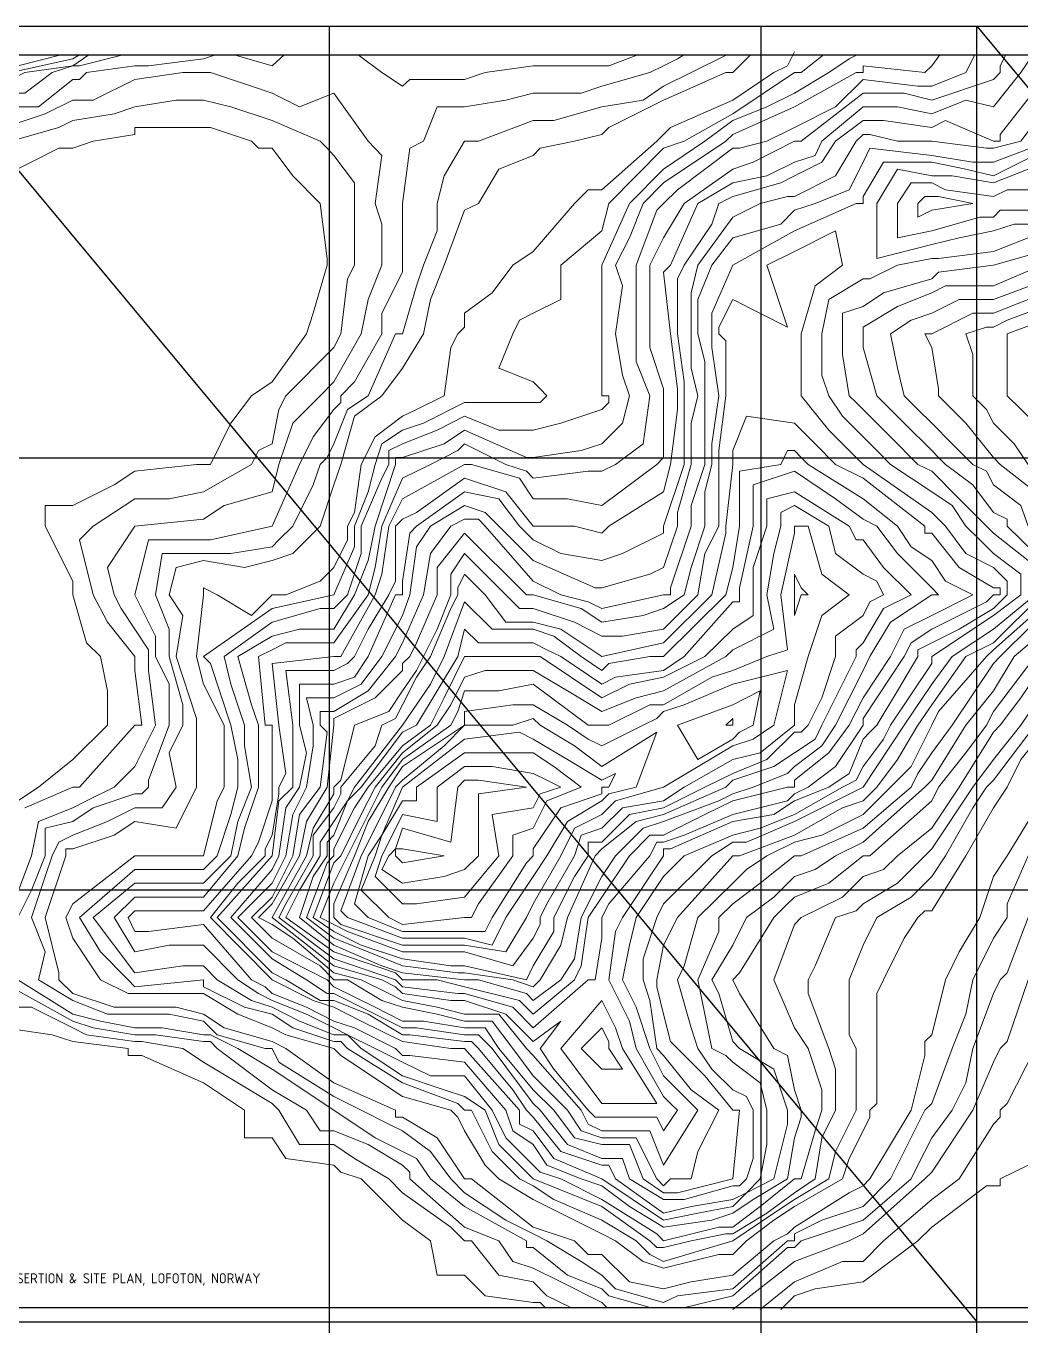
# Model space of a CAD drawing. Header units: millimetres. Extents: x 551 to 27551, y 6116 to 15116.
# Drawn here: x 2496 to 5954, y 10602 to 15116 of the extents above; entities that cross this region are included whole.
import ezdxf

# ---------------------------------------------------------------- set-up
doc = ezdxf.new("R2010")
doc.units = ezdxf.units.MM
for name, color, linetype, lineweight in [('3RD', 140, 'Continuous', 13), ('4TH DETAILS', 125, 'Continuous', 9), ('TEXTS', 210, 'Continuous', 9)]:
    doc.layers.add(name, color=color, linetype=linetype, lineweight=lineweight)
doc.layers.add('LAYOUT', color=83, linetype='Continuous', plot=False)
doc.styles.get("Standard").update_dxf_attribs({"font": 'arial.ttf'})

msp = doc.modelspace()

# ---------------------------------------------------------------- linework, layer by layer
at = {"layer": '3RD'}
msp.add_lwpolyline([(2050.723, 10665.853), (9450.723, 10665.853), (9450.723, 15015.853), (2050.723, 15015.853)], close=True, dxfattribs=at)
at = {"layer": '4TH DETAILS'}
for points in [[(2050.723, 14859.049), (2133.902, 14906.58), (2205.438, 14930.426), (2253.129, 14954.271), (2420.046, 14978.116), (2467.737, 14978.116), (2618.685, 15015.853)], [(2050.723, 14794.326), (2205.438, 14882.735), (2253.129, 14906.58), (2372.356, 14954.271), (2420.046, 14954.271), (2443.892, 14954.271), (2658.5, 15001.962), (2681.925, 15015.853)], [(2050.723, 14753.25), (2181.593, 14835.044), (2276.974, 14858.89), (2420.046, 14930.426), (2443.892, 14930.426), (2491.582, 14954.271), (2658.5, 14978.116), (2715.105, 15015.853)], [(2834.403, 15015.853), (2682.345, 14978.116), (2658.5, 14978.116), (2586.964, 14954.271), (2491.582, 14882.735), (2420.046, 14882.735), (2324.665, 14835.044), (2181.593, 14787.354), (2086.211, 14715.817), (2050.723, 14701.204)], [(2050.723, 14656.798), (2181.593, 14715.817), (2181.593, 14739.663), (2348.51, 14787.354), (2420.046, 14835.044), (2539.273, 14835.044), (2658.5, 14930.426), (2682.345, 14930.426), (2706.191, 14954.271), (2874.511, 14978.116), (2922.202, 14978.116), (3112.965, 15001.962), (3154.639, 15015.853)], [(2467.737, 12019.889), (2515.428, 12115.27), (2563.119, 12234.497), (2563.119, 12329.879), (2658.5, 12353.724), (2730.036, 12401.415), (2874.511, 12449.105), (2898.356, 12449.105), (2922.202, 12472.951), (2922.202, 12496.796), (2993.738, 12687.559), (2993.738, 12830.631), (2946.047, 12926.013), (2946.047, 12997.549), (2874.511, 13140.621), (2922.202, 13331.384), (3112.965, 13331.384), (3136.81, 13331.384), (3351.418, 13379.075), (3446.8, 13593.683), (3494.49, 13689.064), (3566.026, 13784.446), (3589.872, 13808.291), (3589.872, 13832.136), (3637.562, 13879.827), (3732.944, 14046.745), (3732.944, 14118.281), (3804.48, 14261.353), (3804.48, 14285.198), (3804.48, 14499.807), (3829.728, 14691.972), (3877.419, 14715.817), (3925.109, 14835.044), (4020.491, 14835.044), (4163.563, 14858.89), (4258.945, 14882.735), (4425.862, 14882.735), (4497.398, 14906.58), (4664.316, 14954.271), (4712.006, 14978.116), (4759.697, 15001.962), (4782.087, 15015.853)], [(5978.616, 12234.497), (5905.677, 12067.58), (5905.677, 12019.889), (5857.986, 11948.353), (5786.45, 11803.878), (5762.605, 11684.651), (5714.914, 11565.424), (5643.378, 11374.662), (5619.533, 11350.816), (5547.997, 11207.744), (5500.306, 11112.363), (5404.924, 11016.981), (5261.852, 10969.29), (5166.471, 10921.6), (5166.471, 10897.754), (5142.626, 10897.754), (4951.863, 10730.837), (4759.697, 10706.991), (4712.006, 10683.146), (4545.089, 10730.837), (4497.398, 10778.528), (4425.862, 10826.218), (4306.635, 10897.754), (4258.945, 10921.6), (4163.563, 10969.29), (4020.491, 11064.672), (3972.8, 11112.363), (3901.264, 11207.744), (3804.48, 11279.28), (3756.789, 11303.125), (3661.408, 11350.816), (3566.026, 11398.507), (3375.263, 11517.734), (3351.418, 11565.424), (3327.573, 11565.424), (3160.655, 11613.115), (3112.965, 11660.806), (2993.738, 11684.651), (2874.511, 11684.651), (2779.129, 11684.651), (2658.5, 11732.342), (2539.273, 11803.878), (2563.119, 11900.662), (2515.428, 12019.889), (2563.119, 12162.961), (2586.964, 12234.497), (2610.809, 12282.188), (2658.5, 12306.033), (2779.129, 12353.724), (2874.511, 12401.415), (2969.892, 12401.415), (3017.583, 12472.951), (2993.738, 12592.178), (3041.428, 12687.559), (3041.428, 12759.095), (2993.738, 12926.013), (2993.738, 13021.394), (2946.047, 13140.621), (2969.892, 13283.693), (3112.965, 13283.693), (3208.346, 13283.693), (3351.418, 13307.538), (3375.263, 13331.384), (3422.954, 13379.075), (3494.49, 13522.147), (3518.336, 13593.683), (3542.181, 13617.528), (3566.026, 13665.219), (3613.717, 13784.446), (3685.253, 13832.136), (3780.635, 14046.745), (3804.48, 14046.745), (3853.573, 14213.662), (3877.419, 14285.198), (3925.109, 14404.425), (3925.109, 14499.807), (3948.955, 14595.188), (4020.491, 14715.817), (4044.336, 14715.817), (4068.182, 14715.817), (4258.945, 14787.354), (4330.481, 14787.354), (4497.398, 14835.044), (4640.47, 14858.89), (4712.006, 14906.58), (4807.388, 14954.271), (4931.76, 15015.853)], [(5978.616, 12353.724), (5905.677, 12234.497), (5857.986, 12162.961), (5810.296, 12019.889), (5738.76, 11900.662), (5691.069, 11803.878), (5643.378, 11613.115), (5619.533, 11589.27), (5619.533, 11565.424), (5619.533, 11541.579), (5571.842, 11350.816), (5500.306, 11231.589), (5428.77, 11112.363), (5404.924, 11088.517), (5357.234, 11064.672), (5166.471, 10945.445), (5142.626, 10921.6), (5094.935, 10897.754), (4951.863, 10778.528), (4807.388, 10754.682), (4712.006, 10730.837), (4592.78, 10754.682), (4497.398, 10850.064), (4449.707, 10850.064), (4402.017, 10897.754), (4258.945, 10945.445), (4044.336, 11112.363), (4020.491, 11112.363), (3925.109, 11255.435), (3804.48, 11326.971), (3780.635, 11326.971), (3780.635, 11350.816), (3566.026, 11446.198), (3399.109, 11565.424), (3351.418, 11589.27), (3184.501, 11636.961), (3112.965, 11684.651), (3017.583, 11708.497), (2874.511, 11708.497), (2802.975, 11708.497), (2658.5, 11756.187), (2610.809, 11803.878), (2610.809, 11827.723), (2563.119, 12019.889), (2634.655, 12234.497), (2634.655, 12258.343), (2658.5, 12258.343), (2802.975, 12306.033), (2874.511, 12353.724), (3017.583, 12329.879), (3089.119, 12472.951), (3089.119, 12663.714), (3089.119, 12687.559), (3089.119, 12711.404), (3017.583, 12926.013), (3041.428, 13069.085), (2993.738, 13140.621), (3017.583, 13236.002), (3112.965, 13259.848), (3256.037, 13236.002), (3351.418, 13259.848), (3422.954, 13283.693), (3518.336, 13379.075), (3566.026, 13522.147), (3589.872, 13593.683), (3637.562, 13760.6), (3732.944, 13832.136), (3804.48, 13927.518), (3877.419, 14046.745), (3901.264, 14165.971), (3948.955, 14285.198), (4020.491, 14475.961), (4068.182, 14499.807), (4139.718, 14619.033), (4258.945, 14666.724), (4282.79, 14691.972), (4402.017, 14715.817), (4497.398, 14739.663), (4521.243, 14763.508), (4712.006, 14858.89), (4928.017, 14954.271), (4951.863, 14954.271), (5013.445, 15015.853)], [(6050.152, 12687.559), (5953.368, 12568.332), (5905.677, 12472.951), (5857.986, 12401.415), (5762.605, 12234.497), (5643.378, 12043.734), (5619.533, 12043.734), (5595.687, 12019.889), (5547.997, 11948.353), (5476.461, 11803.878), (5452.615, 11756.187), (5452.615, 11565.424), (5452.615, 11374.662), (5428.77, 11350.816), (5428.77, 11326.971), (5404.924, 11279.28), (5357.234, 11183.899), (5333.388, 11112.363), (5166.471, 11016.981), (5094.935, 10969.29), (4999.553, 10897.754), (4951.863, 10850.064), (4904.172, 10850.064), (4712.006, 10802.373), (4640.47, 10826.218), (4545.089, 10897.754), (4497.398, 10921.6), (4402.017, 10969.29), (4258.945, 11040.827), (4139.718, 11112.363), (4092.027, 11160.053), (4020.491, 11279.28), (3996.646, 11326.971), (3972.8, 11350.816), (3804.48, 11398.507), (3589.872, 11541.579), (3566.026, 11565.424), (3399.109, 11613.115), (3351.418, 11636.961), (3232.191, 11684.651), (3112.965, 11756.187), (3089.119, 11756.187), (2874.511, 11756.187), (2850.666, 11756.187), (2755.284, 11803.878), (2658.5, 11948.353), (2634.655, 12019.889), (2658.5, 12067.58), (2874.511, 12234.497), (3112.965, 12234.497), (3160.655, 12425.26), (3184.501, 12472.951), (3184.501, 12544.487), (3184.501, 12687.559), (3112.965, 12830.631), (3089.119, 12926.013), (3112.965, 13140.621), (3112.965, 13164.466), (3160.655, 13140.621), (3279.882, 13069.085), (3351.418, 13140.621), (3399.109, 13140.621), (3518.336, 13188.312), (3566.026, 13236.002), (3613.717, 13331.384), (3613.717, 13379.075), (3637.562, 13426.765), (3661.408, 13593.683), (3709.099, 13689.064), (3804.48, 13760.6), (3853.573, 13784.446), (3948.955, 13832.136), (3972.8, 13999.054), (3996.646, 14046.745), (4020.491, 14070.59), (4020.491, 14118.281), (4115.872, 14189.817), (4187.408, 14285.198), (4258.945, 14332.889), (4402.017, 14499.807), (4449.707, 14547.497), (4497.398, 14547.497), (4688.161, 14715.817), (4712.006, 14739.663), (4735.852, 14763.508), (4951.863, 14858.89), (5094.935, 14954.271), (5142.626, 14978.116), (5166.471, 15025.807)], [(5267.294, 15015.853), (5190.316, 14954.271), (5166.471, 14954.271), (4951.863, 14811.199), (4783.542, 14715.817), (4712.006, 14691.972), (4521.243, 14499.807), (4497.398, 14404.425), (4354.326, 14285.198), (4354.326, 14165.971), (4258.945, 14118.281), (4211.254, 14094.435), (4187.408, 14046.745), (4139.718, 13927.518), (4258.945, 13879.827), (4282.79, 13855.982), (4306.635, 13832.136), (4282.79, 13808.291), (4258.945, 13808.291), (4044.336, 13808.291), (4020.491, 13808.291), (3877.419, 13736.755), (3804.48, 13712.91), (3732.944, 13665.219), (3709.099, 13593.683), (3685.253, 13498.301), (3637.562, 13379.075), (3637.562, 13307.538), (3566.026, 13140.621), (3351.418, 13092.93), (3112.965, 12926.013), (3136.81, 12902.167), (3208.346, 12687.559), (3232.191, 12568.332), (3232.191, 12472.951), (3208.346, 12377.569), (3160.655, 12234.497), (3112.965, 12186.807), (3065.274, 12186.807), (2874.511, 12186.807), (2682.345, 12019.889), (2755.284, 11900.662), (2850.666, 11803.878), (2874.511, 11780.033), (3112.965, 11803.878), (3112.965, 11780.033), (3256.037, 11708.497), (3351.418, 11684.651), (3422.954, 11636.961), (3566.026, 11589.27), (3589.872, 11589.27), (3613.717, 11565.424), (3804.48, 11446.198), (3996.646, 11374.662), (4020.491, 11350.816), (4044.336, 11350.816), (4115.872, 11207.744), (4211.254, 11112.363), (4258.945, 11088.517), (4330.481, 11040.827), (4497.398, 10969.29), (4616.625, 10897.754), (4664.316, 10850.064), (4712.006, 10826.218), (4951.863, 10897.754), (5094.935, 10993.136), (5166.471, 11040.827), (5285.698, 11112.363), (5309.543, 11207.744), (5381.079, 11350.816), (5381.079, 11541.579), (5381.079, 11565.424), (5357.234, 11613.115), (5357.234, 11803.878), (5404.924, 11924.508), (5452.615, 12019.889), (5571.842, 12091.425), (5643.378, 12162.961), (5691.069, 12234.497), (5786.45, 12401.415), (5834.141, 12472.951), (5857.986, 12496.796), (6002.461, 12687.559)], [(5385.017, 15015.853), (5357.234, 15001.962), (5285.698, 14954.271), (5166.471, 14882.735), (5071.089, 14835.044), (4951.863, 14787.354), (4855.079, 14715.817), (4712.006, 14619.033), (4592.78, 14499.807), (4497.398, 14285.198), (4497.398, 14261.353), (4497.398, 14046.745), (4497.398, 13832.136), (4521.243, 13832.136), (4521.243, 13808.291), (4497.398, 13784.446), (4354.326, 13736.755), (4258.945, 13712.91), (4139.718, 13712.91), (4020.491, 13760.6), (3925.109, 13712.91), (3804.48, 13665.219), (3756.789, 13641.374), (3756.789, 13593.683), (3732.944, 13545.992), (3661.408, 13379.075), (3661.408, 13283.693), (3613.717, 13140.621), (3566.026, 13092.93), (3518.336, 13092.93), (3351.418, 13045.239), (3184.501, 12926.013), (3208.346, 12830.631), (3256.037, 12687.559), (3256.037, 12616.023), (3279.882, 12472.951), (3232.191, 12353.724), (3208.346, 12234.497), (3112.965, 12139.116), (3017.583, 12139.116), (2874.511, 12139.116), (2730.036, 12019.889), (2874.511, 11827.723), (3041.428, 11852.971), (3112.965, 11852.971), (3160.655, 11803.878), (3279.882, 11732.342), (3351.418, 11708.497), (3446.8, 11660.806), (3566.026, 11613.115), (3613.717, 11613.115), (3661.408, 11565.424), (3804.48, 11470.043), (3948.955, 11422.352), (4020.491, 11398.507), (4092.027, 11350.816), (4139.718, 11231.589), (4258.945, 11112.363), (4497.398, 11016.981), (4664.316, 10897.754), (4688.161, 10873.909), (4712.006, 10873.909), (4807.388, 10897.754), (4928.017, 10921.6), (4951.863, 10921.6), (5071.089, 10993.136), (5166.471, 11064.672), (5238.007, 11112.363), (5261.852, 11255.435), (5309.543, 11350.816), (5309.543, 11493.888), (5285.698, 11565.424), (5214.162, 11756.187), (5214.162, 11803.878), (5238.007, 11852.971), (5309.543, 12019.889), (5381.079, 12043.734), (5404.924, 12067.58), (5524.151, 12139.116), (5619.533, 12234.497), (5643.378, 12258.343), (5786.45, 12472.951), (5857.986, 12568.332), (5953.368, 12687.559), (6097.843, 12902.167)], [(5671.681, 15015.853), (5643.378, 14978.116), (5619.533, 14954.271), (5404.924, 14978.116), (5404.924, 14954.271), (5381.079, 14954.271), (5166.471, 14835.044), (4951.863, 14739.663), (4928.017, 14715.817), (4712.006, 14571.343), (4640.47, 14499.807), (4592.78, 14380.58), (4545.089, 14285.198), (4568.934, 14213.662), (4545.089, 14046.745), (4568.934, 13903.672), (4592.78, 13832.136), (4568.934, 13736.755), (4497.398, 13665.219), (4425.862, 13641.374), (4258.945, 13617.528), (4235.099, 13617.528), (4020.491, 13712.91), (3948.955, 13665.219), (3804.48, 13617.528), (3780.635, 13617.528), (3780.635, 13593.683), (3709.099, 13379.075), (3685.253, 13259.848), (3637.562, 13140.621), (3566.026, 13021.394), (3446.8, 13021.394), (3351.418, 12997.549), (3232.191, 12926.013), (3279.882, 12759.095), (3303.727, 12687.559), (3303.727, 12663.714), (3303.727, 12472.951), (3256.037, 12329.879), (3232.191, 12234.497), (3112.965, 12091.425), (2969.892, 12091.425), (2874.511, 12091.425), (2802.975, 12019.889), (2874.511, 11900.662), (2993.738, 11924.508), (3112.965, 11924.508), (3232.191, 11803.878), (3303.727, 11756.187), (3351.418, 11732.342), (3470.645, 11684.651), (3566.026, 11636.961), (3613.717, 11613.115), (3709.099, 11565.424), (3804.48, 11517.734), (3901.264, 11470.043), (4020.491, 11470.043), (4115.872, 11350.816), (4163.563, 11255.435), (4258.945, 11160.053), (4282.79, 11136.208), (4354.326, 11112.363), (4497.398, 11040.827), (4688.161, 10921.6), (4712.006, 10897.754), (4904.172, 10945.445), (4951.863, 10945.445), (5047.244, 11016.981), (5166.471, 11112.363), (5190.316, 11112.363), (5238.007, 11279.28), (5261.852, 11350.816), (5261.852, 11422.352), (5214.162, 11565.424), (5166.471, 11636.961), (5094.935, 11803.878), (5166.471, 11996.044), (5190.316, 12019.889), (5333.388, 12091.425), (5404.924, 12162.961), (5476.461, 12186.807), (5524.151, 12234.497), (5643.378, 12329.879), (5738.76, 12472.951), (5857.986, 12663.714), (5881.832, 12687.559), (5953.368, 12782.941), (6050.152, 12926.013)], [(5793.396, 15015.853), (5762.605, 14954.271), (5643.378, 14906.58), (5595.687, 14906.58), (5404.924, 14930.426), (5309.543, 14835.044), (5166.471, 14763.508), (5071.089, 14715.817), (4975.708, 14691.972), (4951.863, 14691.972), (4759.697, 14547.497), (4712.006, 14499.807), (4688.161, 14475.961), (4616.625, 14285.198), (4616.625, 14142.126), (4616.625, 14046.745), (4616.625, 13951.363), (4664.316, 13832.136), (4640.47, 13665.219), (4545.089, 13593.683), (4497.398, 13569.837), (4449.707, 13569.837), (4258.945, 13545.992), (4235.099, 13569.837), (4163.563, 13593.683), (4020.491, 13665.219), (3996.646, 13641.374), (3901.264, 13593.683), (3804.48, 13545.992), (3732.944, 13379.075), (3709.099, 13236.002), (3685.253, 13140.621), (3566.026, 12973.703), (3399.109, 12973.703), (3351.418, 12949.858), (3303.727, 12926.013), (3327.573, 12687.559), (3351.418, 12687.559), (3351.418, 12472.951), (3351.418, 12425.26), (3303.727, 12282.188), (3279.882, 12234.497), (3112.965, 12043.734), (2922.202, 12043.734), (2874.511, 12043.734), (2850.666, 12019.889), (2874.511, 11972.198), (2922.202, 11972.198), (3112.965, 11996.044), (3279.882, 11803.878), (3327.573, 11780.033), (3351.418, 11756.187), (3470.645, 11708.497), (3566.026, 11660.806), (3637.562, 11636.961), (3780.635, 11565.424), (3804.48, 11541.579), (3829.728, 11541.579), (4020.491, 11517.734), (4163.563, 11350.816), (4187.408, 11279.28), (4258.945, 11231.589), (4306.635, 11160.053), (4425.862, 11112.363), (4497.398, 11088.517), (4592.78, 11016.981), (4712.006, 10945.445), (4878.924, 10969.29), (4951.863, 10993.136), (5023.399, 11040.827), (5142.626, 11112.363), (5166.471, 11255.435), (5190.316, 11326.971), (5190.316, 11350.816), (5166.471, 11422.352), (5142.626, 11541.579), (5094.935, 11565.424), (4975.708, 11756.187), (4951.863, 11803.878), (4975.708, 11827.723), (5094.935, 12019.889), (5142.626, 12067.58), (5166.471, 12091.425), (5285.698, 12139.116), (5404.924, 12234.497), (5428.77, 12234.497), (5643.378, 12425.26), (5667.223, 12472.951), (5762.605, 12592.178), (5834.141, 12687.559), (5857.986, 12735.25), (6002.461, 12926.013)], [(6097.843, 13069.085), (5929.522, 12926.013), (5857.986, 12806.786), (5762.605, 12687.559), (5643.378, 12496.796), (5619.533, 12472.951), (5404.924, 12282.188), (5309.543, 12234.497), (5238.007, 12186.807), (5166.471, 12162.961), (5094.935, 12091.425), (4999.553, 12019.889), (4951.863, 11924.508), (4878.924, 11803.878), (4904.172, 11756.187), (4951.863, 11589.27), (4975.708, 11565.424), (5094.935, 11493.888), (5142.626, 11350.816), (5142.626, 11303.125), (5094.935, 11112.363), (4999.553, 11064.672), (4951.863, 11016.981), (4831.233, 10993.136), (4712.006, 10969.29), (4497.398, 11112.363), (4330.481, 11183.899), (4258.945, 11279.28), (4211.254, 11303.125), (4211.254, 11350.816), (4020.491, 11565.424), (3972.8, 11565.424), (3804.48, 11589.27), (3661.408, 11660.806), (3566.026, 11708.497), (3494.49, 11732.342), (3351.418, 11803.878), (3136.81, 12019.889), (3232.191, 12139.116), (3327.573, 12234.497), (3327.573, 12258.343), (3351.418, 12306.033), (3375.263, 12449.105), (3375.263, 12472.951), (3399.109, 12520.642), (3375.263, 12687.559), (3351.418, 12902.167), (3566.026, 12926.013), (3589.872, 12926.013), (3709.099, 13140.621), (3732.944, 13212.157), (3756.789, 13379.075), (3804.48, 13474.456), (4020.491, 13593.683), (4044.336, 13593.683), (4211.254, 13545.992), (4258.945, 13474.456), (4378.171, 13474.456), (4497.398, 13450.611), (4688.161, 13593.683), (4712.006, 13617.528), (4712.006, 13760.6), (4712.006, 13832.136), (4712.006, 13855.982), (4664.316, 13999.054), (4664.316, 14046.745), (4664.316, 14094.435), (4664.316, 14285.198), (4712.006, 14380.58), (4783.542, 14499.807), (4951.863, 14619.033), (5023.399, 14642.879), (5166.471, 14715.817), (5190.316, 14715.817), (5404.924, 14882.735), (5547.997, 14882.735), (5643.378, 14858.89), (5857.986, 14930.426), (5881.832, 14954.271), (5881.832, 14978.116), (5900.978, 15015.853)], [(6097.843, 13140.621), (5881.832, 12926.013), (5857.986, 12902.167), (5714.914, 12687.559), (5643.378, 12592.178), (5595.687, 12520.642), (5571.842, 12472.951), (5404.924, 12329.879), (5190.316, 12234.497), (5166.471, 12234.497), (5047.244, 12139.116), (4951.863, 12067.58), (4904.172, 12019.889), (4904.172, 11972.198), (4831.233, 11803.878), (4855.079, 11684.651), (4878.924, 11565.424), (4928.017, 11541.579), (4951.863, 11517.734), (5047.244, 11446.198), (5071.089, 11350.816), (5071.089, 11231.589), (5047.244, 11112.363), (4999.553, 11064.672), (4951.863, 11040.827), (4807.388, 11016.981), (4712.006, 10993.136), (4545.089, 11112.363), (4521.243, 11160.053), (4497.398, 11160.053), (4354.326, 11207.744), (4258.945, 11326.971), (4235.099, 11350.816), (4187.408, 11422.352), (4068.182, 11565.424), (4044.336, 11589.27), (4020.491, 11589.27), (3829.728, 11613.115), (3804.48, 11613.115), (3685.253, 11684.651), (3566.026, 11732.342), (3518.336, 11732.342), (3399.109, 11803.878), (3351.418, 11827.723), (3160.655, 12019.889), (3351.418, 12234.497), (3375.263, 12425.26), (3422.954, 12472.951), (3422.954, 12544.487), (3422.954, 12687.559), (3399.109, 12878.322), (3566.026, 12878.322), (3613.717, 12902.167), (3637.562, 12926.013), (3685.253, 13021.394), (3756.789, 13140.621), (3780.635, 13188.312), (3780.635, 13379.075), (3804.48, 13402.92), (3853.573, 13426.765), (4020.491, 13545.992), (4163.563, 13498.301), (4258.945, 13379.075), (4282.79, 13379.075), (4402.017, 13379.075), (4497.398, 13355.229), (4521.243, 13379.075), (4712.006, 13498.301), (4735.852, 13593.683), (4759.697, 13784.446), (4759.697, 13832.136), (4759.697, 13855.982), (4735.852, 14046.745), (4712.006, 14261.353), (4735.852, 14285.198), (4831.233, 14499.807), (4951.863, 14571.343), (5071.089, 14595.188), (5166.471, 14642.879), (5238.007, 14666.724), (5261.852, 14715.817), (5404.924, 14835.044), (5524.151, 14835.044), (5643.378, 14811.199), (5762.605, 14858.89), (5857.986, 14835.044), (5953.368, 14954.271), (5994.825, 15015.853)], [(3219.339, 15015.853), (3351.418, 14978.116), (3393.872, 15015.853)], [(3650.834, 15015.853), (3732.944, 14954.271), (3804.48, 14906.58), (3829.728, 14930.426), (4020.491, 14930.426), (4092.027, 14954.271), (4258.945, 14978.116), (4473.553, 14978.116), (4497.398, 14978.116), (4521.243, 14978.116), (4621.875, 15015.853)], [(2443.892, 12043.734), (2515.428, 12234.497), (2539.273, 12353.724), (2658.5, 12401.415), (2706.191, 12425.26), (2802.975, 12472.951), (2874.511, 12544.487), (2946.047, 12687.559), (2922.202, 12878.322), (2922.202, 12926.013), (2922.202, 12949.858), (2874.511, 13021.394), (2826.82, 13092.93), (2802.975, 13140.621), (2779.129, 13236.002), (2874.511, 13379.075), (3112.965, 13402.92), (3184.501, 13450.611), (3351.418, 13498.301), (3375.263, 13593.683), (3422.954, 13736.755), (3518.336, 13832.136), (3566.026, 13879.827), (3661.408, 14046.745), (3685.253, 14165.971), (3732.944, 14285.198), (3732.944, 14428.27), (3709.099, 14499.807), (3732.944, 14666.724), (3685.253, 14715.817), (3566.026, 14882.735), (3446.8, 14835.044), (3351.418, 14882.735), (3279.882, 14906.58), (3136.81, 14954.271), (3112.965, 14954.271), (3041.428, 14954.271), (2874.511, 14930.426), (2730.036, 14858.89), (2658.5, 14858.89), (2563.119, 14811.199), (2420.046, 14763.508)], [(6073.997, 13140.621), (5857.986, 12949.858), (5834.141, 12926.013), (5667.223, 12735.25), (5643.378, 12687.559), (5571.842, 12544.487), (5500.306, 12472.951), (5404.924, 12377.569), (5261.852, 12306.033), (5166.471, 12282.188), (5071.089, 12234.497), (4999.553, 12186.807), (4951.863, 12139.116), (4831.233, 12019.889), (4783.542, 11852.971), (4759.697, 11803.878), (4807.388, 11636.961), (4831.233, 11565.424), (4878.924, 11493.888), (4951.863, 11422.352), (4999.553, 11398.507), (5023.399, 11350.816), (5023.399, 11183.899), (4999.553, 11112.363), (4975.708, 11088.517), (4951.863, 11088.517), (4783.542, 11040.827), (4712.006, 11040.827), (4592.78, 11112.363), (4568.934, 11183.899), (4497.398, 11183.899), (4378.171, 11231.589), (4282.79, 11350.816), (4258.945, 11374.662), (4115.872, 11565.424), (4068.182, 11613.115), (4020.491, 11613.115), (3853.573, 11636.961), (3804.48, 11636.961), (3709.099, 11684.651), (3566.026, 11756.187), (3542.181, 11756.187), (3470.645, 11803.878), (3351.418, 11876.817), (3208.346, 12019.889), (3351.418, 12186.807), (3375.263, 12234.497), (3399.109, 12401.415), (3446.8, 12472.951), (3470.645, 12592.178), (3446.8, 12687.559), (3446.8, 12830.631), (3566.026, 12830.631), (3637.562, 12854.477), (3685.253, 12926.013), (3780.635, 13140.621), (3804.48, 13140.621), (3804.48, 13188.312), (3829.728, 13355.229), (3853.573, 13379.075), (4020.491, 13498.301), (4139.718, 13474.456), (4211.254, 13379.075), (4258.945, 13331.384), (4354.326, 13283.693), (4497.398, 13259.848), (4568.934, 13283.693), (4712.006, 13355.229), (4712.006, 13379.075), (4783.542, 13593.683), (4783.542, 13760.6), (4783.542, 13832.136), (4783.542, 13879.827), (4759.697, 14046.745), (4759.697, 14237.508), (4783.542, 14285.198), (4878.924, 14428.27), (4904.172, 14499.807), (4951.863, 14523.652), (5118.78, 14571.343), (5166.471, 14595.188), (5261.852, 14642.879), (5309.543, 14715.817), (5404.924, 14787.354), (5476.461, 14787.354), (5643.378, 14763.508), (5691.069, 14787.354), (5857.986, 14715.817), (5881.832, 14715.817), (5881.832, 14739.663), (6050.152, 14954.271)], [(6026.307, 13140.621), (5857.986, 12973.703), (5762.605, 12926.013), (5643.378, 12759.095), (5595.687, 12687.559), (5524.151, 12568.332), (5452.615, 12472.951), (5404.924, 12425.26), (5333.388, 12401.415), (5166.471, 12306.033), (4975.708, 12234.497), (4951.863, 12234.497), (4759.697, 12019.889), (4712.006, 11924.508), (4688.161, 11803.878), (4688.161, 11780.033), (4712.006, 11684.651), (4735.852, 11589.27), (4759.697, 11565.424), (4855.079, 11470.043), (4951.863, 11350.816), (4975.708, 11350.816), (4951.863, 11112.363), (4759.697, 11064.672), (4712.006, 11064.672), (4640.47, 11112.363), (4592.78, 11231.589), (4497.398, 11231.589), (4402.017, 11255.435), (4330.481, 11350.816), (4258.945, 11422.352), (4139.718, 11565.424), (4092.027, 11636.961), (4020.491, 11636.961), (3877.419, 11660.806), (3804.48, 11660.806), (3709.099, 11708.497), (3566.026, 11780.033), (3542.181, 11803.878), (3351.418, 11900.662), (3232.191, 12019.889), (3351.418, 12139.116), (3399.109, 12234.497), (3422.954, 12377.569), (3470.645, 12472.951), (3494.49, 12616.023), (3494.49, 12687.559), (3470.645, 12782.941), (3566.026, 12782.941), (3661.408, 12830.631), (3732.944, 12926.013), (3804.48, 13069.085), (3829.728, 13140.621), (3853.573, 13307.538), (3901.264, 13379.075), (4020.491, 13450.611), (4092.027, 13426.765), (4139.718, 13379.075), (4258.945, 13259.848), (4473.553, 13164.466), (4497.398, 13164.466), (4664.316, 13212.157), (4712.006, 13236.002), (4759.697, 13379.075), (4759.697, 13426.765), (4807.388, 13593.683), (4807.388, 13736.755), (4831.233, 13832.136), (4807.388, 13927.518), (4807.388, 14046.745), (4807.388, 14189.817), (4831.233, 14285.198), (4951.863, 14452.116), (5047.244, 14499.807), (5142.626, 14523.652), (5166.471, 14523.652), (5309.543, 14595.188), (5381.079, 14715.817), (5404.924, 14739.663), (5428.77, 14739.663), (5524.151, 14715.817), (5643.378, 14715.817), (5834.141, 14691.972), (5857.986, 14691.972), (5953.368, 14715.817), (6097.843, 14906.58)], [(2491.582, 12401.415), (2658.5, 12472.951), (2682.345, 12472.951), (2874.511, 12687.559), (2898.356, 12687.559), (2874.511, 12878.322), (2874.511, 12926.013), (2779.129, 13045.239), (2730.036, 13140.621), (2682.345, 13331.384), (2730.036, 13379.075), (2874.511, 13474.456), (2993.738, 13474.456), (3112.965, 13498.301), (3279.882, 13593.683), (3303.727, 13641.374), (3351.418, 13665.219), (3375.263, 13784.446), (3399.109, 13832.136), (3566.026, 13999.054), (3589.872, 14046.745), (3613.717, 14237.508), (3637.562, 14285.198), (3637.562, 14332.889), (3637.562, 14499.807), (3637.562, 14571.343), (3566.026, 14666.724), (3542.181, 14691.972), (3518.336, 14715.817), (3351.418, 14787.354), (3208.346, 14835.044), (3112.965, 14858.89), (3017.583, 14858.89), (2874.511, 14835.044), (2802.975, 14811.199), (2658.5, 14787.354), (2610.809, 14763.508), (2443.892, 14715.817)], [(2467.737, 12425.26), (2539.273, 12472.951), (2658.5, 12568.332), (2779.129, 12687.559), (2779.129, 12806.786), (2755.284, 12926.013), (2706.191, 12973.703), (2658.5, 13140.621), (2658.5, 13188.312), (2563.119, 13379.075), (2563.119, 13450.611), (2658.5, 13450.611), (2802.975, 13522.147), (2874.511, 13569.837), (3089.119, 13593.683), (3112.965, 13593.683), (3136.81, 13593.683), (3208.346, 13736.755), (3279.882, 13832.136), (3351.418, 13879.827), (3470.645, 14046.745), (3494.49, 14118.281), (3542.181, 14285.198), (3542.181, 14309.044), (3518.336, 14499.807), (3422.954, 14595.188), (3351.418, 14691.972), (3303.727, 14691.972), (3279.882, 14715.817), (3136.81, 14763.508), (3112.965, 14763.508), (2922.202, 14763.508), (2874.511, 14763.508), (2874.511, 14739.663), (2730.036, 14715.817), (2658.5, 14691.972), (2610.809, 14691.972), (2420.046, 14595.188)], [(6002.461, 13140.621), (5857.986, 13021.394), (5714.914, 12926.013), (5643.378, 12830.631), (5547.997, 12687.559), (5500.306, 12616.023), (5404.924, 12472.951), (5166.471, 12353.724), (4999.553, 12282.188), (4951.863, 12282.188), (4878.924, 12234.497), (4712.006, 12067.58), (4688.161, 12019.889), (4640.47, 11876.817), (4640.47, 11803.878), (4664.316, 11732.342), (4688.161, 11565.424), (4712.006, 11541.579), (4807.388, 11422.352), (4904.172, 11350.816), (4831.233, 11207.744), (4807.388, 11112.363), (4735.852, 11112.363), (4712.006, 11088.517), (4688.161, 11112.363), (4616.625, 11255.435), (4497.398, 11255.435), (4425.862, 11279.28), (4378.171, 11350.816), (4258.945, 11470.043), (4187.408, 11565.424), (4115.872, 11660.806), (4020.491, 11660.806), (3925.109, 11684.651), (3804.48, 11708.497), (3732.944, 11732.342), (3613.717, 11803.878), (3566.026, 11803.878), (3518.336, 11852.971), (3351.418, 11948.353), (3279.882, 12019.889), (3351.418, 12091.425), (3422.954, 12234.497), (3446.8, 12377.569), (3518.336, 12472.951), (3542.181, 12663.714), (3518.336, 12687.559), (3518.336, 12735.25), (3566.026, 12735.25), (3685.253, 12806.786), (3780.635, 12926.013), (3804.48, 12973.703), (3877.419, 13140.621), (3901.264, 13283.693), (3972.8, 13379.075), (4020.491, 13402.92), (4068.182, 13402.92), (4092.027, 13379.075), (4258.945, 13188.312), (4354.326, 13140.621), (4449.707, 13116.776), (4497.398, 13092.93), (4712.006, 13140.621), (4735.852, 13140.621), (4735.852, 13164.466), (4807.388, 13379.075), (4807.388, 13450.611), (4855.079, 13593.683), (4855.079, 13689.064), (4855.079, 13832.136), (4855.079, 13951.363), (4831.233, 14046.745), (4831.233, 14165.971), (4878.924, 14285.198), (4951.863, 14380.58), (5118.78, 14428.27), (5166.471, 14475.961), (5238.007, 14499.807), (5357.234, 14547.497), (5404.924, 14642.879), (5428.77, 14691.972), (5643.378, 14666.724), (5786.45, 14642.879), (5857.986, 14642.879), (6050.152, 14715.817)], [(5978.616, 14380.58), (5857.986, 14332.889), (5667.223, 14309.044), (5643.378, 14309.044), (5524.151, 14285.198), (5428.77, 14237.508), (5404.924, 14237.508), (5285.698, 14165.971), (5261.852, 14046.745), (5261.852, 13903.672), (5285.698, 13832.136), (5333.388, 13760.6), (5404.924, 13689.064), (5452.615, 13641.374), (5500.306, 13593.683), (5643.378, 13498.301), (5714.914, 13450.611), (5762.605, 13379.075), (5810.296, 13331.384), (5857.986, 13283.693), (5953.368, 13212.157), (5953.368, 13140.621), (5857.986, 13069.085), (5643.378, 12926.013), (5643.378, 12902.167), (5500.306, 12687.559), (5476.461, 12639.868), (5404.924, 12544.487), (5381.079, 12496.796), (5333.388, 12472.951), (5166.471, 12377.569), (5047.244, 12329.879), (4951.863, 12306.033), (4783.542, 12234.497), (4712.006, 12162.961), (4616.625, 12019.889), (4592.78, 11924.508), (4568.934, 11803.878), (4616.625, 11708.497), (4664.316, 11565.424), (4712.006, 11470.043), (4783.542, 11398.507), (4831.233, 11350.816), (4712.006, 11160.053), (4664.316, 11279.28), (4497.398, 11279.28), (4449.707, 11303.125), (4425.862, 11350.816), (4258.945, 11541.579), (4235.099, 11565.424), (4139.718, 11684.651), (4020.491, 11684.651), (3925.109, 11708.497), (3804.48, 11732.342), (3756.789, 11756.187), (3661.408, 11803.878), (3566.026, 11827.723), (3422.954, 11948.353), (3351.418, 11996.044), (3303.727, 12019.889), (3351.418, 12067.58), (3446.8, 12234.497), (3470.645, 12353.724), (3542.181, 12472.951), (3566.026, 12687.559), (3566.026, 12711.404), (3709.099, 12782.941), (3804.48, 12878.322), (3804.48, 12902.167), (3829.728, 12926.013), (3853.573, 12973.703), (3925.109, 13140.621), (3925.109, 13236.002), (4020.491, 13355.229), (4235.099, 13140.621), (4258.945, 13140.621), (4425.862, 13092.93), (4497.398, 13045.239), (4640.47, 13069.085), (4712.006, 13092.93), (4783.542, 13140.621), (4807.388, 13236.002), (4855.079, 13379.075), (4855.079, 13498.301), (4878.924, 13593.683), (4878.924, 13665.219), (4904.172, 13832.136), (4878.924, 13999.054), (4878.924, 14046.745), (4878.924, 14118.281), (4951.863, 14285.198), (5166.471, 14404.425), (5381.079, 14499.807), (5404.924, 14499.807), (5404.924, 14523.652), (5476.461, 14642.879), (5643.378, 14642.879), (5762.605, 14619.033), (5857.986, 14595.188), (6050.152, 14691.972)], [(6097.843, 14428.27), (5929.522, 14428.27), (5857.986, 14404.425), (5738.76, 14380.58), (5643.378, 14356.734), (5452.615, 14309.044), (5452.615, 14499.807), (5524.151, 14619.033), (5643.378, 14595.188), (5714.914, 14595.188), (5857.986, 14571.343), (5978.616, 14619.033)], [(6026.307, 14332.889), (5857.986, 14285.198), (5667.223, 14261.353), (5643.378, 14237.508), (5476.461, 14189.817), (5404.924, 14142.126), (5333.388, 14118.281), (5333.388, 14046.745), (5333.388, 13975.209), (5357.234, 13832.136), (5381.079, 13808.291), (5404.924, 13784.446), (5500.306, 13689.064), (5595.687, 13593.683), (5643.378, 13569.837), (5738.76, 13474.456), (5834.141, 13379.075), (5857.986, 13355.229), (5978.616, 13259.848)], [(6026.307, 14285.198), (5857.986, 14213.662), (5691.069, 14213.662), (5643.378, 14189.817), (5524.151, 14142.126), (5404.924, 14070.59), (5404.924, 14046.745), (5404.924, 13999.054), (5452.615, 13832.136), (5547.997, 13736.755), (5643.378, 13641.374), (5667.223, 13617.528), (5691.069, 13593.683), (5786.45, 13522.147), (5857.986, 13426.765), (5905.677, 13402.92), (5905.677, 13379.075), (6002.461, 13283.693)], [(6050.152, 14237.508), (5857.986, 14165.971), (5738.76, 14165.971), (5643.378, 14118.281), (5571.842, 14094.435), (5500.306, 14046.745), (5524.151, 13927.518), (5547.997, 13832.136), (5595.687, 13784.446), (5643.378, 13736.755), (5714.914, 13665.219), (5786.45, 13593.683), (5834.141, 13569.837), (5857.986, 13522.147), (5953.368, 13450.611), (5978.616, 13379.075)], [(5978.616, 14165.971), (5857.986, 14118.281), (5786.45, 14118.281), (5643.378, 14046.745), (5619.533, 14046.745), (5643.378, 13999.054), (5667.223, 13855.982), (5667.223, 13832.136), (5762.605, 13736.755), (5857.986, 13617.528), (5881.832, 13593.683), (6002.461, 13498.301)], [(6097.843, 14165.971), (5905.677, 14094.435), (5857.986, 14070.59), (5834.141, 14070.59), (5762.605, 14046.745), (5786.45, 13975.209), (5786.45, 13832.136), (5834.141, 13784.446), (5857.986, 13736.755), (5929.522, 13665.219), (5978.616, 13593.683)], [(6002.461, 13736.755), (5905.677, 13832.136), (5905.677, 13855.982), (5905.677, 14046.745), (6097.843, 14118.281)], [(5978.616, 12019.889), (5905.677, 11827.723), (5881.832, 11803.878), (5857.986, 11756.187), (5786.45, 11565.424), (5762.605, 11446.198), (5714.914, 11350.816), (5643.378, 11255.435), (5595.687, 11160.053), (5571.842, 11112.363), (5404.924, 10969.29), (5190.316, 10897.754), (5166.471, 10873.909), (5142.626, 10873.909), (4951.863, 10706.991), (4786.1, 10665.853)], [(4665.227, 10665.853), (4521.243, 10706.991), (4497.398, 10730.837), (4378.171, 10778.528), (4258.945, 10873.909), (4235.099, 10873.909), (4235.099, 10897.754), (4020.491, 11016.981), (3901.264, 11112.363), (3853.573, 11183.899), (3804.48, 11207.744), (3709.099, 11255.435), (3566.026, 11350.816), (3351.418, 11493.888), (3232.191, 11565.424), (3136.81, 11613.115), (3112.965, 11613.115), (2969.892, 11636.961), (2874.511, 11636.961), (2755.284, 11660.806), (2658.5, 11684.651), (2467.737, 11803.878)], [(5978.616, 11803.878), (5905.677, 11589.27), (5881.832, 11565.424), (5857.986, 11517.734), (5786.45, 11350.816), (5643.378, 11136.208), (5619.533, 11112.363), (5404.924, 10921.6), (5357.234, 10897.754), (5166.471, 10826.218), (4951.863, 10659.301)], [(4514.691, 10665.853), (4497.398, 10683.146), (4354.326, 10754.682), (4258.945, 10802.373), (4187.408, 10826.218), (4139.718, 10897.754), (4020.491, 10945.445), (3829.728, 11112.363), (3829.728, 11136.208), (3804.48, 11160.053), (3685.253, 11231.589), (3566.026, 11279.28), (3518.336, 11279.28), (3470.645, 11350.816), (3351.418, 11422.352), (3160.655, 11565.424), (3136.81, 11589.27), (3112.965, 11589.27), (2946.047, 11613.115), (2874.511, 11613.115), (2730.036, 11636.961), (2658.5, 11660.806), (2443.892, 11780.033)], [(4388.912, 10665.853), (4306.635, 10706.991), (4258.945, 10754.682), (4139.718, 10778.528), (4044.336, 10897.754), (4020.491, 10897.754), (3972.8, 10945.445), (3804.48, 11064.672), (3756.789, 11112.363), (3637.562, 11183.899), (3566.026, 11231.589), (3446.8, 11231.589), (3375.263, 11350.816), (3351.418, 11374.662), (3232.191, 11446.198), (3112.965, 11517.734), (3041.428, 11565.424), (2898.356, 11589.27), (2874.511, 11589.27), (2706.191, 11613.115), (2658.5, 11636.961), (2515.428, 11708.497), (2420.046, 11708.497)], [(4300.083, 10665.853), (4282.79, 10683.146), (4258.945, 10683.146), (4092.027, 10706.991), (4020.491, 10778.528), (3925.109, 10778.528), (3901.264, 10897.754), (3804.48, 10969.29), (3661.408, 11112.363), (3589.872, 11136.208), (3566.026, 11160.053), (3399.109, 11183.899), (3351.418, 11255.435), (3256.037, 11255.435), (3256.037, 11350.816), (3112.965, 11446.198), (2898.356, 11541.579), (2874.511, 11541.579), (2850.666, 11541.579), (2850.666, 11565.424), (2658.5, 11589.27), (2586.964, 11613.115), (2420.046, 11636.961)], [(6002.461, 11565.424), (5905.677, 11374.662), (5881.832, 11350.816), (5881.832, 11326.971), (5857.986, 11303.125), (5738.76, 11112.363), (5643.378, 11040.827), (5476.461, 10897.754), (5404.924, 10826.218), (5333.388, 10826.218), (5166.471, 10754.682), (5047.244, 10659.301)], [(6026.307, 11183.899), (5881.832, 11112.363), (5881.832, 11088.517), (5857.986, 11088.517), (5834.141, 11088.517), (5643.378, 10945.445), (5595.687, 10897.754), (5404.924, 10754.682), (5238.007, 10730.837), (5166.471, 10706.991), (5118.78, 10659.301)]]:
    msp.add_lwpolyline(points, dxfattribs=at)
for points in [[(2050.723, 10665.853), (9450.723, 10665.853), (9450.723, 15015.853), (2050.723, 15015.853)], [(6288.606, 14547.497), (6097.843, 14547.497), (5905.677, 14547.497), (5857.986, 14523.652), (5691.069, 14547.497), (5643.378, 14571.343), (5571.842, 14571.343), (5524.151, 14499.807), (5524.151, 14380.58), (5643.378, 14404.425), (5810.296, 14452.116), (5857.986, 14452.116), (5881.832, 14475.961), (6097.843, 14475.961), (6121.688, 14475.961), (6336.296, 14475.961), (6455.523, 14499.807), (6360.142, 14523.652), (6336.296, 14619.033)], [(5619.533, 14523.652), (5595.687, 14499.807), (5595.687, 14452.116), (5643.378, 14475.961), (5786.45, 14499.807), (5667.223, 14523.652), (5643.378, 14523.652)], [(4904.172, 14046.745), (4928.017, 14022.899), (4928.017, 13832.136), (4904.172, 13641.374), (4904.172, 13593.683), (4904.172, 13545.992), (4904.172, 13379.075), (4855.079, 13283.693), (4831.233, 13140.621), (4712.006, 13021.394), (4568.934, 12997.549), (4497.398, 12997.549), (4402.017, 13045.239), (4258.945, 13092.93), (4211.254, 13092.93), (4163.563, 13140.621), (4020.491, 13283.693), (3972.8, 13212.157), (3972.8, 13140.621), (3925.109, 13021.394), (3877.419, 12926.013), (3853.573, 12878.322), (3804.48, 12806.786), (3756.789, 12735.25), (3637.562, 12687.559), (3589.872, 12496.796), (3566.026, 12472.951), (3566.026, 12449.105), (3494.49, 12329.879), (3470.645, 12234.497), (3351.418, 12019.889), (3566.026, 11852.971), (3732.944, 11803.878), (3780.635, 11780.033), (3804.48, 11756.187), (3972.8, 11732.342), (4020.491, 11732.342), (4163.563, 11684.651), (4258.945, 11589.27), (4354.326, 11660.806), (4282.79, 11565.424), (4330.481, 11493.888), (4449.707, 11350.816), (4473.553, 11326.971), (4497.398, 11326.971), (4688.161, 11326.971), (4712.006, 11279.28), (4759.697, 11350.816), (4735.852, 11374.662), (4712.006, 11398.507), (4616.625, 11565.424), (4592.78, 11660.806), (4521.243, 11803.878), (4545.089, 11972.198), (4568.934, 12019.889), (4712.006, 12234.497), (4712.006, 12258.343), (4735.852, 12258.343), (4951.863, 12353.724), (5094.935, 12377.569), (5166.471, 12425.26), (5285.698, 12472.951), (5357.234, 12520.642), (5404.924, 12639.868), (5428.77, 12663.714), (5452.615, 12687.559), (5524.151, 12806.786), (5595.687, 12926.013), (5595.687, 12949.858), (5643.378, 12973.703), (5738.76, 13021.394), (5857.986, 13092.93), (5905.677, 13140.621), (5905.677, 13188.312), (5857.986, 13236.002), (5762.605, 13283.693), (5691.069, 13379.075), (5667.223, 13402.92), (5643.378, 13426.765), (5404.924, 13593.683), (5285.698, 13712.91), (5190.316, 13832.136), (5190.316, 14046.745), (5238.007, 14213.662), (5333.388, 14285.198), (5309.543, 14404.425), (5166.471, 14332.889), (5071.089, 14285.198), (5142.626, 14070.59), (4951.863, 14165.971), (4904.172, 14070.59)], [(4928.017, 13355.229), (4878.924, 13140.621), (4712.006, 12973.703), (4497.398, 12926.013), (4354.326, 13021.394), (4258.945, 13045.239), (4163.563, 13045.239), (4092.027, 13140.621), (4020.491, 13212.157), (3996.646, 13164.466), (3996.646, 13140.621), (3972.8, 13092.93), (3901.264, 12926.013), (3853.573, 12854.477), (3804.48, 12759.095), (3780.635, 12711.404), (3732.944, 12687.559), (3709.099, 12616.023), (3589.872, 12472.951), (3589.872, 12449.105), (3566.026, 12401.415), (3494.49, 12306.033), (3494.49, 12234.497), (3399.109, 12067.58), (3375.263, 12019.889), (3566.026, 11876.817), (3780.635, 11803.878), (3804.48, 11780.033), (3996.646, 11756.187), (4020.491, 11756.187), (4187.408, 11708.497), (4258.945, 11636.961), (4449.707, 11803.878), (4473.553, 11803.878), (4497.398, 11948.353), (4497.398, 12019.889), (4521.243, 12067.58), (4664.316, 12234.497), (4688.161, 12282.188), (4712.006, 12282.188), (4783.542, 12306.033), (4951.863, 12377.569), (5142.626, 12425.26), (5166.471, 12449.105), (5214.162, 12472.951), (5309.543, 12544.487), (5404.924, 12687.559), (5404.924, 12711.404), (5547.997, 12926.013), (5571.842, 12973.703), (5643.378, 13021.394), (5834.141, 13116.776), (5857.986, 13140.621), (5881.832, 13140.621), (5881.832, 13164.466), (5857.986, 13164.466), (5738.76, 13236.002), (5643.378, 13355.229), (5619.533, 13355.229), (5619.533, 13379.075), (5404.924, 13545.992), (5309.543, 13593.683), (5238.007, 13665.219), (5166.471, 13736.755), (4999.553, 13760.6), (4951.863, 13641.374), (4951.863, 13593.683), (4928.017, 13379.075)], [(4975.708, 13379.075), (4951.863, 13236.002), (4928.017, 13140.621), (4712.006, 12926.013), (4664.316, 12926.013), (4521.243, 12902.167), (4497.398, 12878.322), (4425.862, 12926.013), (4330.481, 12997.549), (4258.945, 13021.394), (4115.872, 13021.394), (4020.491, 13116.776), (3948.955, 12926.013), (3901.264, 12830.631), (3804.48, 12687.559), (3637.562, 12472.951), (3613.717, 12425.26), (3566.026, 12353.724), (3518.336, 12282.188), (3518.336, 12234.497), (3446.8, 12115.27), (3399.109, 12019.889), (3566.026, 11900.662), (3780.635, 11827.723), (3804.48, 11803.878), (3925.109, 11803.878), (4020.491, 11780.033), (4211.254, 11732.342), (4258.945, 11684.651), (4402.017, 11803.878), (4425.862, 11852.971), (4449.707, 12019.889), (4497.398, 12091.425), (4592.78, 12234.497), (4664.316, 12306.033), (4712.006, 12306.033), (4855.079, 12377.569), (4951.863, 12425.26), (5142.626, 12472.951), (5166.471, 12472.951), (5166.471, 12496.796), (5285.698, 12592.178), (5357.234, 12687.559), (5404.924, 12782.941), (5500.306, 12926.013), (5547.997, 13021.394), (5643.378, 13069.085), (5786.45, 13140.621), (5691.069, 13188.312), (5643.378, 13259.848), (5571.842, 13307.538), (5524.151, 13379.075), (5404.924, 13474.456), (5214.162, 13593.683), (5190.316, 13617.528), (5166.471, 13641.374), (5142.626, 13641.374), (5118.78, 13593.683), (4975.708, 13569.837)], [(4975.708, 13140.621), (4975.708, 13116.776), (4951.863, 13116.776), (4783.542, 12926.013), (4712.006, 12878.322), (4545.089, 12854.477), (4497.398, 12830.631), (4354.326, 12926.013), (4306.635, 12949.858), (4258.945, 12973.703), (4068.182, 12973.703), (4020.491, 13021.394), (3996.646, 12926.013), (3925.109, 12806.786), (3853.573, 12687.559), (3804.48, 12663.714), (3661.408, 12472.951), (3613.717, 12425.26), (3566.026, 12306.033), (3542.181, 12282.188), (3542.181, 12234.497), (3494.49, 12162.961), (3446.8, 12019.889), (3566.026, 11924.508), (3732.944, 11852.971), (3804.48, 11827.723), (4020.491, 11803.878), (4068.182, 11803.878), (4235.099, 11756.187), (4258.945, 11732.342), (4354.326, 11803.878), (4402.017, 11876.817), (4425.862, 12019.889), (4497.398, 12162.961), (4545.089, 12234.497), (4640.47, 12329.879), (4712.006, 12353.724), (4904.172, 12425.26), (4951.863, 12449.105), (5023.399, 12472.951), (5142.626, 12520.642), (5166.471, 12544.487), (5261.852, 12616.023), (5309.543, 12687.559), (5404.924, 12878.322), (5428.77, 12926.013), (5500.306, 13045.239), (5643.378, 13140.621), (5667.223, 13140.621), (5643.378, 13164.466), (5524.151, 13283.693), (5452.615, 13379.075), (5404.924, 13402.92), (5309.543, 13474.456), (5166.471, 13569.837), (5023.399, 13522.147), (5023.399, 13379.075), (4975.708, 13164.466)], [(5023.399, 13236.002), (5023.399, 13140.621), (5023.399, 13069.085), (4951.863, 13021.394), (4855.079, 12926.013), (4712.006, 12854.477), (4592.78, 12830.631), (4497.398, 12782.941), (4282.79, 12926.013), (4258.945, 12926.013), (4044.336, 12926.013), (4020.491, 12926.013), (3948.955, 12782.941), (3901.264, 12687.559), (3804.48, 12616.023), (3685.253, 12472.951), (3637.562, 12401.415), (3566.026, 12258.343), (3566.026, 12234.497), (3542.181, 12210.652), (3470.645, 12019.889), (3566.026, 11948.353), (3685.253, 11900.662), (3804.48, 11852.971), (3996.646, 11827.723), (4020.491, 11827.723), (4187.408, 11803.878), (4258.945, 11780.033), (4282.79, 11803.878), (4354.326, 11924.508), (4378.171, 12019.889), (4473.553, 12234.497), (4497.398, 12258.343), (4616.625, 12353.724), (4712.006, 12377.569), (4928.017, 12472.951), (4951.863, 12496.796), (5094.935, 12544.487), (5166.471, 12592.178), (5238.007, 12639.868), (5261.852, 12687.559), (5357.234, 12878.322), (5381.079, 12926.013), (5381.079, 12949.858), (5404.924, 12973.703), (5476.461, 13092.93), (5571.842, 13140.621), (5476.461, 13236.002), (5404.924, 13331.384), (5381.079, 13331.384), (5357.234, 13379.075), (5166.471, 13498.301), (5071.089, 13474.456), (5071.089, 13379.075)], [(5094.935, 13283.693), (5071.089, 13140.621), (5094.935, 13021.394), (4951.863, 12949.858), (4928.017, 12926.013), (4712.006, 12806.786), (4616.625, 12782.941), (4497.398, 12735.25), (4378.171, 12806.786), (4258.945, 12878.322), (4092.027, 12878.322), (4020.491, 12854.477), (3972.8, 12759.095), (3925.109, 12687.559), (3804.48, 12592.178), (3709.099, 12472.951), (3661.408, 12377.569), (3589.872, 12234.497), (3566.026, 12210.652), (3494.49, 12019.889), (3566.026, 11972.198), (3661.408, 11924.508), (3804.48, 11876.817), (3972.8, 11852.971), (4020.491, 11852.971), (4235.099, 11803.878), (4258.945, 11852.971), (4330.481, 11972.198), (4330.481, 12019.889), (4402.017, 12162.961), (4449.707, 12234.497), (4449.707, 12282.188), (4497.398, 12282.188), (4592.78, 12377.569), (4712.006, 12401.415), (4855.079, 12472.951), (4951.863, 12520.642), (5071.089, 12568.332), (5166.471, 12663.714), (5190.316, 12663.714), (5214.162, 12687.559), (5261.852, 12782.941), (5309.543, 12926.013), (5309.543, 12997.549), (5404.924, 13069.085), (5428.77, 13116.776), (5476.461, 13140.621), (5452.615, 13188.312), (5404.924, 13212.157), (5309.543, 13283.693), (5285.698, 13379.075), (5166.471, 13450.611), (5118.78, 13426.765), (5118.78, 13379.075)], [(5142.626, 12949.858), (5071.089, 12926.013), (4951.863, 12878.322), (4878.924, 12854.477), (4712.006, 12759.095), (4664.316, 12759.095), (4521.243, 12687.559), (4497.398, 12687.559), (4473.553, 12687.559), (4449.707, 12687.559), (4258.945, 12830.631), (4139.718, 12806.786), (4020.491, 12806.786), (3996.646, 12735.25), (3972.8, 12687.559), (3804.48, 12568.332), (3732.944, 12472.951), (3685.253, 12377.569), (3613.717, 12234.497), (3566.026, 12139.116), (3518.336, 12019.889), (3566.026, 11996.044), (3613.717, 11972.198), (3804.48, 11900.662), (3925.109, 11900.662), (4020.491, 11900.662), (4187.408, 11852.971), (4258.945, 11948.353), (4282.79, 11996.044), (4282.79, 12019.889), (4306.635, 12067.58), (4402.017, 12234.497), (4425.862, 12306.033), (4497.398, 12329.879), (4568.934, 12401.415), (4712.006, 12425.26), (4783.542, 12472.951), (4951.863, 12568.332), (5047.244, 12592.178), (5166.471, 12687.559), (5166.471, 12759.095), (5214.162, 12926.013), (5261.852, 13069.085), (5357.234, 13140.621), (5261.852, 13212.157), (5214.162, 13379.075), (5166.471, 13379.075), (5166.471, 13355.229), (5118.78, 13140.621)], [(5166.471, 13212.157), (5166.471, 13140.621), (5166.471, 13069.085), (5190.316, 13140.621), (5214.162, 13140.621), (5190.316, 13164.466)], [(4688.161, 12711.404), (4640.47, 12687.559), (4497.398, 12616.023), (4449.707, 12639.868), (4378.171, 12687.559), (4258.945, 12759.095), (4187.408, 12759.095), (4020.491, 12735.25), (4020.491, 12711.404), (4020.491, 12687.559), (3804.48, 12544.487), (3756.789, 12472.951), (3685.253, 12353.724), (3637.562, 12234.497), (3566.026, 12067.58), (3566.026, 12019.889), (3589.872, 11996.044), (3804.48, 11924.508), (3901.264, 11924.508), (4020.491, 11924.508), (4163.563, 11900.662), (4235.099, 12019.889), (4258.945, 12067.58), (4354.326, 12234.497), (4402.017, 12329.879), (4497.398, 12377.569), (4545.089, 12425.26), (4712.006, 12472.951), (4951.863, 12616.023), (5023.399, 12639.868), (5094.935, 12687.559), (5142.626, 12878.322), (4951.863, 12830.631), (4783.542, 12759.095), (4712.006, 12735.25)], [(5047.244, 12806.786), (5023.399, 12687.559), (4975.708, 12663.714), (4951.863, 12639.868), (4831.233, 12568.332), (4759.697, 12687.559), (4951.863, 12759.095)], [(4282.79, 12687.559), (4258.945, 12711.404), (4187.408, 12687.559), (4020.491, 12687.559), (3948.955, 12616.023), (3804.48, 12496.796), (3780.635, 12472.951), (3709.099, 12329.879), (3661.408, 12234.497), (3589.872, 12043.734), (3613.717, 12019.889), (3804.48, 11948.353), (3877.419, 11948.353), (4020.491, 11948.353), (4115.872, 11924.508), (4163.563, 12019.889), (4258.945, 12162.961), (4306.635, 12234.497), (4378.171, 12353.724), (4497.398, 12425.26), (4521.243, 12449.105), (4616.625, 12472.951), (4688.161, 12663.714), (4497.398, 12544.487), (4402.017, 12616.023)], [(4928.017, 12687.559), (4951.863, 12687.559), (4951.863, 12711.404), (4928.017, 12687.559)], [(4258.945, 12639.868), (4211.254, 12663.714), (4020.491, 12639.868), (3804.48, 12472.951), (3732.944, 12306.033), (3685.253, 12234.497), (3637.562, 12067.58), (3685.253, 12019.889), (3804.48, 11972.198), (3853.573, 11972.198), (4020.491, 11972.198), (4092.027, 11972.198), (4115.872, 12019.889), (4235.099, 12210.652), (4258.945, 12234.497), (4258.945, 12258.343), (4354.326, 12401.415), (4497.398, 12449.105), (4497.398, 12472.951), (4521.243, 12472.951), (4545.089, 12520.642), (4497.398, 12496.796), (4378.171, 12568.332)], [(4258.945, 12592.178), (4163.563, 12592.178), (4020.491, 12592.178), (3853.573, 12472.951), (3853.573, 12425.26), (3804.48, 12425.26), (3732.944, 12306.033), (3709.099, 12234.497), (3661.408, 12115.27), (3756.789, 12019.889), (3804.48, 11996.044), (4020.491, 12019.889), (4044.336, 12019.889), (4068.182, 12067.58), (4187.408, 12234.497), (4187.408, 12306.033), (4258.945, 12329.879), (4306.635, 12425.26), (4425.862, 12472.951), (4330.481, 12544.487)], [(4020.491, 12544.487), (4115.872, 12544.487), (4258.945, 12520.642), (4306.635, 12496.796), (4354.326, 12472.951), (4282.79, 12449.105), (4258.945, 12401.415), (4115.872, 12377.569), (4139.718, 12234.497), (4020.491, 12091.425), (3853.573, 12067.58), (3804.48, 12067.58), (3709.099, 12162.961), (3732.944, 12234.497), (3756.789, 12282.188), (3804.48, 12377.569), (3925.109, 12353.724), (3925.109, 12472.951)], [(3996.646, 12472.951), (4020.491, 12496.796), (4068.182, 12496.796), (4235.099, 12472.951), (4068.182, 12449.105), (4068.182, 12234.497), (4020.491, 12186.807), (3948.955, 12162.961), (3804.48, 12139.116), (3732.944, 12186.807), (3756.789, 12234.497), (3780.635, 12258.343), (3804.48, 12329.879), (3972.8, 12282.188)], [(3780.635, 12258.343), (3780.635, 12234.497), (3804.48, 12210.652), (3948.955, 12234.497), (3804.48, 12258.343)], [(4497.398, 11732.342), (4354.326, 11565.424), (4497.398, 11374.662), (4688.161, 11374.662), (4568.934, 11565.424), (4545.089, 11636.961)], [(4497.398, 11636.961), (4425.862, 11565.424), (4497.398, 11493.888), (4568.934, 11493.888), (4521.243, 11565.424), (4521.243, 11589.27)]]:
    msp.add_lwpolyline(points, close=True, dxfattribs=at)
at = {"layer": 'LAYOUT'}
msp.add_line((550.723, 10615.853), (9550.723, 10615.853), dxfattribs=at)
for points in [[(550.723, 15115.853), (9550.723, 15115.853)], [(2050.723, 15115.853), (5800.723, 10615.853)], [(3550.723, 6115.853), (3550.723, 15115.853)], [(5050.723, 6115.853), (5050.723, 15115.853)], [(5800.723, 6115.853), (5800.723, 15115.853)], [(5800.723, 15115.853), (9550.723, 10615.853)], [(550.723, 15015.853), (9550.723, 15015.853)], [(550.723, 13615.853), (9550.723, 13615.853)], [(550.723, 12115.853), (9550.723, 12115.853)], [(550.723, 10665.853), (9550.723, 10665.853)]]:
    msp.add_lwpolyline(points, dxfattribs=at)

# ---------------------------------------------------------------- texts
at = {"layer": 'TEXTS', "insert": (2083.501, 10784.995), "char_height": 35, "width": 1726.79073, "attachment_point": 1}
msp.add_mtext('\\pxql;{\\fISOCP_IV50|b1|i0|c0|p2;TOPOGRAPHICAL INSERTION & SITE PLAN, LOFOTON, NORWAY\\PSCALE 1:7500}', dxfattribs=at)

doc.saveas('drawing.dxf')
